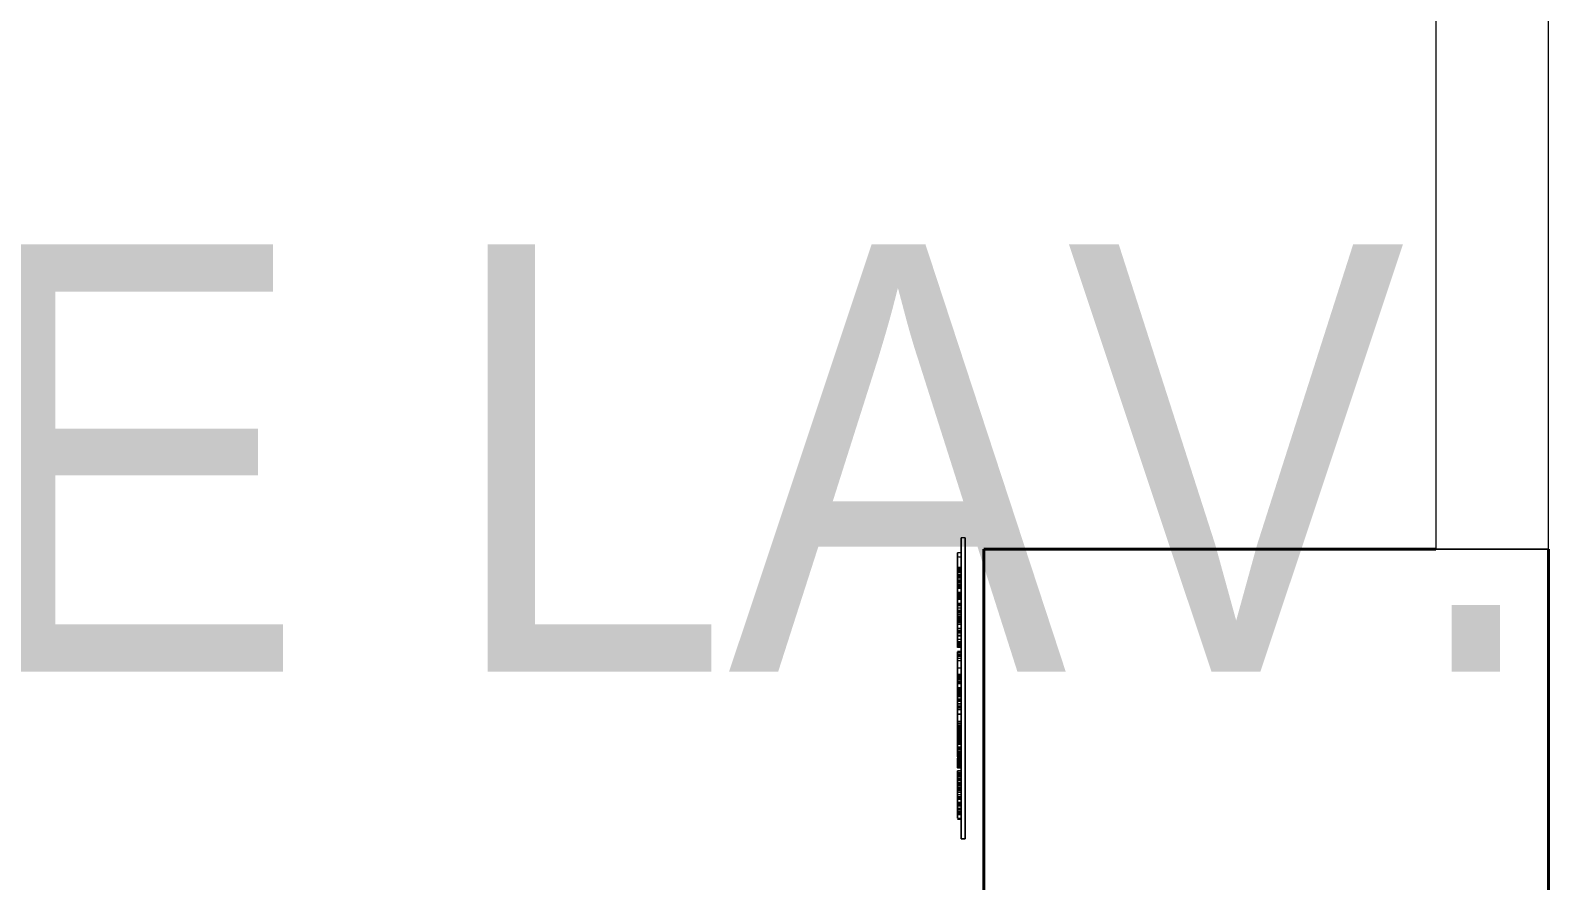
# Model space of a CAD drawing. Header units: millimetres. Extents: x 10569 to 232243, y -25347 to 80743.
# Drawn here: x 84423 to 86439, y 39867 to 40997 of the extents above; entities that cross this region are included whole.
import ezdxf

# ---------------------------------------------------------------- set-up
doc = ezdxf.new("R2010")
doc.units = ezdxf.units.MM
for name, color, linetype, lineweight in [('A-GENM', 13, 'Continuous', 20), ('A-WALL', 113, 'Continuous', 20), ('G-ANNO-TEXT', 231, 'Continuous', 5), ('S-COLS', 52, 'Continuous', 20)]:
    doc.layers.add(name, color=color, linetype=linetype, lineweight=lineweight)
doc.styles.add('Swis721 BT_5', font='swiss.ttf', dxfattribs={"width": 0.85, "height": 567.642527})

# ---------------------------------------------------------------- blocks, each defined once
blk = doc.blocks.new('DLN_Signage-Ambulant braille _ tactile - DLN_Signage-Ambulant braille _ tactile-V651-TENDER DRAFT G_F')
at = {"layer": 'A-GENM', "lineweight": 9}
for p, q in [((200, 5), (-200, 5)), ((-200, 5), (200, 5)), ((-200, 5), (-200, 0)), ((-200, 5), (-200, 0)), ((-200, 0), (200, 0)), ((-179.9, 0), (-179.9, -5)), ((-175, 0), (-179.9, 0)), ((-179.9, 0), (-179.9, 0)), ((-179.9, 0), (-179.9, 0)), ((-179.9, 0), (-174.2, 0)), ((-174.4, 0), (-174.4, -5)), ((-174.2, 0), (-174.2, -5)), ((-174.2, 0), (-172.5, 0)), ((-174.2, 0), (-174.2, -5)), ((-171.2, 0), (-172.7, 0)), ((-170.1, 0), (-172.2, 0)), ((-172.2, 0), (-171.8, 0)), ((-171.8, 0), (-139.5, 0)), ((-171.8, 0), (-160.4, 0)), ((-166.2, 0), (-171.2, 0)), ((-150.2, 0), (-170.1, 0)), ((-160.4, 0), (-166.2, 0)), ((-160.7, 0), (-159.2, 0)), ((-160.7, 0), (-160.7, -5)), ((-160.4, -5), (-160.4, 0)), ((-160.4, 0), (-160.4, -5)), ((-159.2, 0), (-153.5, 0)), ((-159.2, 0), (-159.2, -5)), ((-156.1, 0), (-157.2, 0)), ((-157.2, 0), (-154.1, 0)), ((-153.5, 0), (-157.2, 0)), ((-157.2, 0), (-157.2, -5)), ((-157.2, -5), (-157.2, 0)), ((-157.2, 0), (-157.2, -5)), ((-154.4, 0), (-156.1, 0)), ((-156.1, 0), (-156.1, -5)), ((-154.4, 0), (-154.4, -5)), ((-154.1, -5), (-154.1, 0)), ((-153.5, 0), (-150.8, 0)), ((-150.5, 0), (-153.5, 0)), ((-153.5, 0), (-150.2, 0)), ((-153.5, 0), (-153.5, -5)), ((-150.2, 0), (-153.3, 0)), ((-153.3, 0), (-153.3, -5)), ((-150.8, 0), (-149.3, 0)), ((-150.8, 0), (-150.8, -5)), ((-149.3, 0), (-150.5, 0)), ((-150.5, 0), (-150.5, -5)), ((-139.5, 0), (-150.2, 0)), ((-150.2, 0), (-142.5, 0)), ((-150.2, 0), (-150.2, -5)), ((-149.3, 0), (-149.3, -5)), ((-147.1, 0), (-148.9, 0)), ((-148.9, 0), (-148.9, -5)), ((-148.7, 0), (-147.1, 0)), ((-148.7, 0), (-148.7, -5)), ((-143.7, 0), (-148.6, 0)), ((-148.6, 0), (-148.6, -5)), ((-147.1, 0), (-147.1, -5)), ((-139.5, 0), (-145.2, 0)), ((-145.2, 0), (-142.8, 0)), ((-142.5, 0), (-145.2, 0)), ((-145.2, 0), (-142.5, 0)), ((-145.2, 0), (-145.2, -5)), ((-145.2, 0), (-145.2, -5)), ((-142.8, 0), (-141.7, 0)), ((-142.8, 0), (-142.8, -5)), ((-139.5, 0), (-142.5, 0)), ((-142.5, 0), (-139.3, 0)), ((-142.2, 0), (-140.5, 0)), ((-142.2, 0), (-142.2, -4.7)), ((-141.7, 0), (-141.7, -4.2)), ((-140.5, 0), (-140.1, 0)), ((-140.5, 0), (-140.5, -2.8)), ((-140.1, -5), (-140.1, 0)), ((-140.1, 0), (-140.1, -5)), ((-140.1, 0), (-140.1, -5)), ((-139.5, 0), (-125.8, 0)), ((-126.6, 0), (-139.5, 0)), ((-137.5, 0), (-138.8, 0)), ((-137.8, 0), (-133.9, 0)), ((-133.9, 0), (-137.5, 0)), ((-132.5, 0), (-137.5, 0)), ((-137.5, 0), (-137.5, -5)), ((-137.4, 0), (-134.5, 0)), ((-137.4, 0), (-137.4, -5)), ((-136.3, 0), (-136.3, -5)), ((-134.5, 0), (-132.5, 0)), ((-134.5, 0), (-134.5, -5)), ((-133.9, -5), (-133.9, 0)), ((-132.5, 0), (-132.5, -5)), ((-127.1, 0), (-127.1, -5)), ((-127.1, 0), (-127.1, -5)), ((-126.6, 0), (-126.6, -5)), ((-125.8, 0), (-93.6, 0)), ((-101.3, 0), (-125.8, 0)), ((-125.8, 0), (-119.6, 0)), ((-119.6, 0), (-125.8, 0)), ((-123.3, 0), (-125.8, 0)), ((-119.6, 0), (-125.8, 0)), ((-124.5, 0), (-124.5, -5)), ((-124.5, 0), (-95.1, 0)), ((-95.1, 0), (-124.5, 0)), ((-124.4, 0), (-123.3, 0)), ((-124.4, 0), (-124.4, -5)), ((-123.8, 0), (-121.9, 0)), ((-123.8, 0), (-123.8, -5)), ((-123.3, -5), (-123.3, 0)), ((-121.9, 0), (-121.7, 0)), ((-121.9, 0), (-121.9, -5)), ((-121.7, 0), (-121.7, -5)), ((-119.6, 0), (-119.6, -5)), ((-117.9, 0), (-117.9, -5)), ((-111, 0), (-112.8, 0)), ((-112.8, 0), (-111, 0)), ((-112.8, 0), (-112.8, -5)), ((-106.5, 0), (-111, 0)), ((-111, 0), (-106.5, 0)), ((-111, 0), (-111, -5)), ((-111, 0), (-111, -5)), ((-110.9, 0), (-109.6, 0)), ((-109.5, 0), (-110.9, 0)), ((-110.9, -5), (-110.9, 0)), ((-109.6, 0), (-106.5, 0)), ((-109.6, 0), (-109.6, -5)), ((-106.5, 0), (-109.5, 0)), ((-109.5, 0), (-109.5, -5)), ((-101.9, 0), (-106.5, 0)), ((-106.5, 0), (-101.8, 0)), ((-106.5, 0), (-103.2, 0)), ((-103.3, 0), (-106.5, 0)), ((-106.5, 0), (-106.5, -5)), ((-106.5, 0), (-106.5, -5)), ((-106.5, 0), (-106.5, -5)), ((-106.5, 0), (-106.5, -5)), ((-102, 0), (-103.3, 0)), ((-103.3, 0), (-103.3, -5)), ((-103.2, 0), (-102, 0)), ((-103.2, 0), (-103.2, -5)), ((-102, 0), (-102, -5)), ((-100.1, 0), (-101.9, 0)), ((-101.9, 0), (-101.9, -5)), ((-101.8, 0), (-100.1, 0)), ((-101.8, 0), (-101.8, -5)), ((-68.1, 0), (-101.3, 0)), ((-101.3, 0), (-101.3, -5)), ((-100.1, -5), (-100.1, 0)), ((-88.7, 0), (-97.6, 0)), ((-97.6, 0), (-95.2, 0)), ((-94.1, 0), (-97.6, 0)), ((-97.6, 0), (-94.6, 0)), ((-97.6, 0), (-97.6, -5)), ((-97.6, 0), (-97.6, -5)), ((-95.2, 0), (-94.1, 0)), ((-95.2, 0), (-95.2, -5)), ((-95.1, -5), (-95.1, 0)), ((-94.6, 0), (-92.8, 0)), ((-94.6, 0), (-94.6, -5)), ((-94.1, 0), (-94.1, -5)), ((-93.6, 0), (-67.1, 0)), ((-93.6, 0), (-93.6, -5)), ((-92.8, 0), (-92.5, 0)), ((-92.8, 0), (-92.8, -5)), ((-92.5, 0), (-89.8, 0)), ((-89.9, 0), (-92.5, 0)), ((-92.5, 0), (-88.7, 0)), ((-92.5, -5), (-92.5, 0)), ((-92.5, 0), (-92.5, -5)), ((-92.5, 0), (-92.5, -5)), ((-84.9, 0), (-89.9, 0)), ((-89.9, 0), (-89.9, -5)), ((-89.8, 0), (-86.9, 0)), ((-89.8, 0), (-89.8, -5)), ((-88.7, 0), (-88.7, -5)), ((-86.9, 0), (-84.9, 0)), ((-86.9, 0), (-86.9, -5)), ((-84.9, 0), (-84.9, -5)), ((-75.7, 0), (-79.5, 0)), ((-79.5, 0), (-76.2, 0)), ((-70.3, 0), (-79.5, 0)), ((-79.5, 0), (-76.8, 0)), ((-79.5, 0), (-79.5, -5)), ((-79.5, 0), (-79.5, -5)), ((-76.8, 0), (-75.7, 0)), ((-76.8, 0), (-76.8, -5)), ((-76.2, 0), (-74.3, 0)), ((-76.2, 0), (-76.2, -5)), ((-75.7, -5), (-75.7, 0)), ((-74.3, 0), (-74.1, 0)), ((-74.3, 0), (-74.3, -5)), ((-74.1, 0), (-70.3, 0)), ((-74.1, 0), (-74.1, -5)), ((-69.9, 0), (-73.2, 0)), ((-73.2, 0), (-69.9, 0)), ((-69.9, 0), (-73.2, 0)), ((-73.2, 0), (-69.9, 0)), ((-73.2, 0), (-73.2, -5)), ((-73.2, 0), (-73.2, -5)), ((-73.2, 0), (-73.2, -5)), ((-73.2, 0), (-73.2, -5)), ((-70.3, 0), (-70.3, -5)), ((-69.9, -5), (-69.9, 0)), ((-69.9, 0), (-69.9, -5)), ((-69.9, -5), (-69.9, 0)), ((-69.9, 0), (-69.9, -5)), ((-66.6, 0), (-68.1, 0)), ((-67.1, 0), (-62.2, 0)), ((-62.2, 0), (-66.6, 0)), ((-61.1, 0), (-64.9, 0)), ((-64.9, 0), (-61.4, 0)), ((-64.9, 0), (-64.9, -5)), ((-62.2, -5), (-62.2, 0)), ((-61.4, 0), (-60.2, 0)), ((-61.4, 0), (-61.4, -5)), ((-60.2, 0), (-61.1, 0)), ((-61.1, 0), (-61.1, -5)), ((-61.1, 0), (-61.1, -5)), ((-60.2, 0), (-59.5, 0)), ((-60.2, 0), (-60.2, -5)), ((-60.2, 0), (-60.2, -5)), ((-59.5, 0), (-58.9, 0)), ((-59.5, 0), (-54.4, 0)), ((-54.4, 0), (-59.5, 0)), ((-59.5, -5), (-59.5, 0)), ((-59.5, 0), (-59.5, -5)), ((-59.5, 0), (-59.5, -5)), ((-58.9, 0), (-57, 0)), ((-58.9, 0), (-58.9, -5)), ((-54.7, 0), (-57.4, 0)), ((-57.4, 0), (-57.4, -5)), ((-57, 0), (-55, 0)), ((-57, 0), (-57, -5)), ((-55, 0), (-54.1, 0)), ((-55, 0), (-55, -5)), ((-54.1, 0), (-54.7, 0)), ((-54.7, 0), (-54.7, -5)), ((-54.4, 0), (-54.4, -5)), ((-54.1, 0), (-54.1, -5)), ((-49, 0), (-49, -5)), ((-47.5, 0), (-48.3, 0)), ((-48.3, 0), (-47.9, 0)), ((-47.9, 0), (-15.2, 0)), ((-43.3, 0), (-47.7, 0)), ((-47.7, 0), (-44.5, 0)), ((-47.7, 0), (-47.7, -5)), ((-45, 0), (-47.5, 0)), ((-44.5, 0), (-46.8, 0)), ((-46.8, 0), (-43.9, 0)), ((-46.8, 0), (-46.8, -5)), ((-44.1, 0), (-45, 0)), ((-42.9, 0), (-44.5, 0)), ((-44.5, 0), (-42.5, 0)), ((-44.5, 0), (-44.5, -5)), ((-44.5, 0), (-44.5, -5)), ((-41.8, 0), (-44.1, 0)), ((-43.9, 0), (-43.3, 0)), ((-43.9, 0), (-43.9, -5)), ((-43.3, 0), (-43.3, -5)), ((-36.3, 0), (-42.9, 0)), ((-42.9, 0), (-42.9, -5)), ((-42.5, 0), (-39.8, 0)), ((-42.5, -5), (-42.5, 0)), ((-37.6, 0), (-41.8, 0)), ((-39.8, 0), (-36.3, 0)), ((-39.8, 0), (-39.8, -5)), ((-26.1, 0), (-37.6, 0)), ((-36.3, 0), (-36.3, -5)), ((-26.2, 0), (-26.8, 0)), ((-26.8, 0), (-24.9, 0)), ((-26.8, 0), (-26.8, -5)), ((-25.4, 0), (-26.2, 0)), ((-25.9, 0), (-26.1, 0)), ((-25.2, 0), (-25.9, 0)), ((-24.3, 0), (-25.4, 0)), ((-25, 0), (-25.2, 0)), ((-24.9, 0), (-25, 0)), ((-24.9, 0), (-24.9, 0)), ((-24.9, 0), (-24.9, 0)), ((-21.8, 0), (-24.3, 0)), ((-16.8, 0), (-21.8, 0)), ((-18.3, 0), (-18.3, -5)), ((-18.3, 0), (11.1, 0)), ((11.1, 0), (-18.3, 0)), ((-12, 0), (-16.8, 0)), ((-15.6, 0), (-16.6, 0)), ((-16.6, 0), (-15, 0)), ((-16.6, 0), (-16.6, -5)), ((-16.6, 0), (-16.6, -5)), ((-15.6, 0), (-15.6, -5)), ((-15.2, 0), (6.2, 0)), ((-15.2, 0), (-15.2, -5)), ((-12.6, 0), (-15.2, 0)), ((-15, 0), (-14.2, 0)), ((-15, 0), (-15, -5)), ((-14.2, 0), (-12, 0)), ((-14.2, 0), (-14.2, -5)), ((-9.6, 0), (-12.6, 0)), ((-12.6, 0), (-12.6, -5)), ((-11.8, 0), (-12, 0)), ((-12, 0), (-9.4, 0)), ((-12, -5), (-12, 0)), ((-11.3, 0), (-11.8, 0)), ((-11.8, 0), (-11.8, -5)), ((-11, 0), (-11.3, 0)), ((-11.3, 0), (-11.3, 0)), ((-10.8, 0), (-11, 0)), ((-10.6, 0), (-10.8, 0)), ((-9.9, 0), (-10.6, 0)), ((-9.7, 0), (-9.9, 0)), ((-9.4, 0), (-9.7, 0)), ((-7.7, 0), (-9.6, 0)), ((-9.6, 0), (-9.6, -5)), ((-8.8, 0), (-9.4, 0)), ((-9.4, 0), (-9.4, 0)), ((-9.4, 0), (-7.7, 0)), ((-9.4, 0), (-9.4, -5)), ((-8.2, 0), (-8.8, 0)), ((-8.8, 0), (-8.8, -5)), ((-3.8, 0), (-8.2, 0)), ((-7.7, 0), (-6.1, 0)), ((-6.1, 0), (-7.7, 0)), ((-7.7, 0), (-7.7, -5)), ((-7.7, 0), (-7.7, -5)), ((-7.7, 0), (-7.7, -5)), ((-6.1, 0), (-6.1, -5)), ((1.2, 0), (-3.8, 0)), ((2.7, 0), (-0.7, 0)), ((-0.7, 0), (1.6, 0)), ((-0.7, 0), (-0.7, -5)), ((-0.1, 0), (1.3, 0)), ((0.4, 0), (-0.1, 0)), ((-0.1, -5), (-0.1, 0)), ((2, 0), (0.4, 0)), ((0.4, 0), (0.4, -5)), ((6, 0), (1.2, 0)), ((1.3, 0), (4.8, 0)), ((1.3, 0), (1.3, -5)), ((2.4, 0), (1.5, 0)), ((1.5, 0), (1.9, 0)), ((1.5, 0), (1.5, -5)), ((1.6, 0), (5.1, 0)), ((1.6, 0), (1.6, -5)), ((1.9, 0), (3.5, 0)), ((1.9, 0), (1.9, -5)), ((4.6, 0), (2, 0)), ((2, 0), (2, -5)), ((5, 0), (2.4, 0)), ((2.4, 0), (2.4, -5)), ((5.2, 0), (2.7, 0)), ((2.7, 0), (2.7, -5)), ((3.5, 0), (5.6, 0)), ((3.5, 0), (3.5, -5)), ((4.6, 0), (4.6, -5)), ((4.8, 0), (6.9, 0)), ((4.8, 0), (4.8, -5)), ((5, 0), (5, -5)), ((5.1, 0), (5.1, -5)), ((5.2, 0), (5.2, -5)), ((6.2, 0), (6, 0)), ((6.2, 0), (33.9, 0)), ((8.1, 0), (6.2, 0)), ((6.2, 0), (6.2, -5)), ((6.2, 0), (6.2, -5)), ((9, 0), (6.2, 0)), ((8.8, 0), (6.2, 0)), ((6.9, 0), (10.1, 0)), ((6.9, 0), (6.9, -5)), ((10.1, 0), (7.6, 0)), ((7.6, 0), (7.6, -5)), ((7.8, 0), (8.8, 0)), ((7.8, 0), (7.8, -5)), ((8, 0), (9.7, 0)), ((8, 0), (8, -5)), ((22.1, 0), (8.1, 0)), ((8.1, 0), (8.1, -5)), ((8.8, 0), (8.8, -5)), ((10.4, 0), (9, 0)), ((9, 0), (9, -5)), ((9.7, 0), (10.4, 0)), ((9.7, 0), (9.7, -5)), ((10.1, 0), (10.1, -5)), ((10.4, 0), (10.4, -5)), ((11.1, -5), (11.1, 0)), ((16.3, 0), (14.5, 0)), ((14.5, 0), (16.3, 0)), ((14.5, 0), (14.5, -5)), ((16.3, 0), (20.7, 0)), ((16.3, 0), (16.3, -5)), ((16.3, 0), (16.3, -5)), ((16.4, 0), (17.7, 0)), ((20.7, 0), (16.4, 0)), ((20.7, 0), (16.4, 0)), ((17.6, 0), (16.4, 0)), ((16.4, 0), (20.7, 0)), ((16.4, -5), (16.4, 0)), ((16.4, 0), (16.4, -5)), ((20.7, 0), (17.6, 0)), ((17.6, 0), (17.6, -5)), ((17.7, 0), (20.7, 0)), ((17.7, 0), (17.7, -5)), ((20.7, 0), (24.8, 0)), ((24.7, 0), (20.7, 0)), ((20.7, 0), (24.7, 0)), ((20.7, 0), (20.7, -5)), ((23.7, 0), (20.8, 0)), ((20.8, 0), (20.8, -5)), ((24.6, 0), (21, 0)), ((21, 0), (21, -5)), ((21.2, 0), (24, 0)), ((21.2, 0), (21.2, -5)), ((28.8, 0), (22.1, 0)), ((24.7, 0), (23.7, 0)), ((23.7, 0), (23.7, -5)), ((24, 0), (25.6, 0)), ((24, 0), (24, -5)), ((25.6, 0), (24.6, 0)), ((24.6, 0), (24.6, -5)), ((24.7, -5), (24.7, 0)), ((24.8, 0), (26.6, 0)), ((24.8, 0), (24.8, -5)), ((25.6, 0), (25.6, -5)), ((26.6, 0), (26.6, -5)), ((33.9, 0), (28.8, 0)), ((28.8, 0), (28.8, -5)), ((33.9, 0), (34.4, 0)), ((34.4, -5), (34.4, 0)), ((34.4, 0), (47, 0)), ((44.2, 0), (34.4, 0)), ((34.4, 0), (34.4, -5)), ((44.2, 0), (44.2, -5)), ((46.7, 0), (44.2, 0)), ((44.2, 0), (68.2, 0)), ((68.2, 0), (44.2, 0)), ((44.2, 0), (44.2, -5)), ((46.1, 0), (46.1, -5)), ((49.2, 0), (46.7, 0)), ((47, 0), (64.7, 0)), ((47, 0), (47, -5)), ((49.4, 0), (47, 0)), ((47, 0), (49.7, 0)), ((50.2, 0), (49.2, 0)), ((51.7, 0), (49.4, 0)), ((49.4, 0), (49.4, -5)), ((49.7, 0), (49.5, 0)), ((49.5, 0), (51.4, 0)), ((49.5, 0), (49.5, -5)), ((49.7, 0), (49.7, -5)), ((49.7, 0), (49.7, -5)), ((51.5, 0), (50.2, 0)), ((51.3, 0), (51.1, 0)), ((51.1, -5), (51.1, 0)), ((51.3, 0), (54.4, 0)), ((51.4, 0), (51.3, 0)), ((51.3, 0), (51.3, -5)), ((51.4, 0), (51.4, -4.9)), ((52.7, 0), (51.5, 0)), ((54.4, 0), (51.7, 0)), ((51.7, 0), (51.7, -4.6)), ((55, 0), (52.7, 0)), ((53, 0), (53, -3.1)), ((55.1, 0), (53.6, 0)), ((53.6, 0), (55.1, 0)), ((53.6, 0), (53.6, -5)), ((54.6, 0), (56.6, 0)), ((55.2, 0), (55, 0)), ((55.1, 0), (55.4, 0)), ((57.2, 0), (55.2, 0)), ((55.8, 0), (58.8, 0)), ((58.8, 0), (55.8, 0)), ((55.8, 0), (58.8, 0)), ((55.8, 0), (59.2, 0)), ((60.4, 0), (56, 0)), ((56, 0), (59, 0)), ((56, 0), (56, -4.8)), ((56.6, 0), (57.2, 0)), ((56.6, 0), (56.6, -4.1)), ((57.3, 0), (57.2, 0)), ((57.2, 0), (57.2, -3.5)), ((57.2, -3.5), (57.2, 0)), ((58.6, 0), (57.3, 0)), ((59.5, 0), (57.4, 0)), ((57.4, 0), (57.4, -3.3)), ((59.5, 0), (57.5, 0)), ((57.5, 0), (57.6, 0)), ((57.5, 0), (57.5, -3.2)), ((57.6, 0), (57.6, -3.1)), ((57.6, 0), (57.6, -3.1)), ((58.5, 0), (58.6, 0)), ((59.7, 0), (58.6, 0)), ((61.2, 0), (59.5, 0)), ((60.9, 0), (59.7, 0)), ((59.8, 0), (61.2, 0)), ((64.7, 0), (60.4, 0)), ((60.4, 0), (64.7, 0)), ((60.4, 0), (64.7, 0)), ((60.4, 0), (62.8, 0)), ((64.7, 0), (60.4, 0)), ((60.4, 0), (64.7, 0)), ((64.7, 0), (60.4, 0)), ((60.4, 0), (64.7, 0)), ((64.7, 0), (60.5, 0)), ((61.3, 0), (60.8, 0)), ((60.8, 0), (60.8, -5)), ((62.2, 0), (60.9, 0)), ((61, 0), (64.7, 0)), ((61, 0), (63.6, 0)), ((64.7, 0), (61, 0)), ((61, 0), (64.7, 0)), ((63.7, 0), (61, 0)), ((61, 0), (61, -5)), ((61.2, -5), (61.2, 0)), ((64.7, 0), (61.3, 0)), ((61.3, 0), (61.3, -5)), ((61.6, 0), (64.7, 0)), ((64.7, 0), (61.6, 0)), ((61.6, -5), (61.6, 0)), ((62.8, 0), (61.9, 0)), ((61.9, 0), (61.9, -5)), ((63.2, 0), (62.2, 0)), ((62.3, 0), (62.3, -5)), ((62.7, 0), (64.7, 0)), ((62.7, 0), (62.7, -5)), ((62.8, 0), (62.8, -5)), ((64.5, 0), (63.2, 0)), ((63.6, 0), (63.6, -5)), ((63.7, -5), (63.7, 0)), ((66.7, 0), (64.5, 0)), ((64.7, 0), (79.5, 0)), ((64.7, 0), (64.7, -5)), ((67.9, 0), (64.7, 0)), ((64.7, 0), (67.9, 0)), ((64.7, 0), (67.9, 0)), ((67.8, 0), (64.7, 0)), ((64.7, 0), (73, 0)), ((69.5, 0), (64.7, 0)), ((67.9, 0), (64.7, 0)), ((64.7, 0), (67.9, 0)), ((67.9, 0), (64.7, 0)), ((64.7, 0), (67.9, 0)), ((64.7, 0), (64.7, -5)), ((64.9, 0), (64.9, -5)), ((65.3, 0), (65, 0)), ((65, 0), (65, -5)), ((65.3, 0), (65.3, -5)), ((67.4, 0), (65.7, 0)), ((65.7, 0), (65.7, -5)), ((66.2, 0), (68.1, 0)), ((66.2, 0), (66.2, -5)), ((68.2, 0), (66.7, 0)), ((68.1, 0), (67.4, 0)), ((67.4, 0), (67.4, -5)), ((67.5, 0), (67.5, -5)), ((70.3, 0), (67.8, 0)), ((67.8, 0), (67.8, -5)), ((67.8, 0), (67.8, -5)), ((67.9, 0), (70.5, 0)), ((70.5, 0), (67.9, 0)), ((67.9, 0), (70.5, 0)), ((70.5, 0), (67.9, 0)), ((67.9, 0), (71.6, 0)), ((67.9, -5), (67.9, 0)), ((67.9, -5), (67.9, 0)), ((67.9, 0), (67.9, -5)), ((67.9, -5), (67.9, 0)), ((67.9, 0), (67.9, -5)), ((68.1, 0), (68.1, -5)), ((68.2, -5), (68.2, 0)), ((79.5, 0), (68.2, 0)), ((68.2, 0), (68.2, -5)), ((68.6, 0), (71.5, 0)), ((71.6, 0), (68.6, 0)), ((68.6, -5), (68.6, 0)), ((71.4, 0), (69.5, 0)), ((69.5, 0), (70.3, 0)), ((71, 0), (69.5, 0)), ((69.5, 0), (69.5, -5)), ((69.5, 0), (69.5, -5)), ((70.3, 0), (70.3, -5)), ((70.5, 0), (70.5, -5)), ((71.6, 0), (71, 0)), ((71, 0), (72.7, 0)), ((73, 0), (71, 0)), ((71, 0), (71, -5)), ((71, 0), (71, -5)), ((71.4, 0), (71.4, -5)), ((71.5, 0), (72, 0)), ((71.5, 0), (73.6, 0)), ((71.5, 0), (71.5, -5)), ((71.5, 0), (71.5, -5)), ((71.6, 0), (71.6, -5)), ((72, 0), (72, -5)), ((72.7, 0), (74.5, 0)), ((72.7, 0), (72.7, -5)), ((73, 0), (73, -5)), ((73.6, 0), (73.6, -5)), ((74.5, 0), (74.5, -5)), ((78.1, 0), (78.1, -5)), ((79.1, 0), (79.1, -5)), ((79.5, 0), (83.7, 0)), ((85.5, 0), (79.5, 0)), ((82, 0), (79.5, 0)), ((79.5, 0), (82, 0)), ((82, 0), (79.5, 0)), ((79.5, 0), (82, 0)), ((84.3, 0), (80.2, 0)), ((80.2, 0), (84.4, 0)), ((80.2, 0), (80.2, -5)), ((91.1, 0), (82, 0)), ((82, 0), (84.4, 0)), ((84.4, 0), (82, 0)), ((82, 0), (84.4, 0)), ((82, 0), (82, -5)), ((83.7, 0), (84.6, 0)), ((87, 0), (84.3, 0)), ((84.3, -5), (84.3, 0)), ((84.4, 0), (91.1, 0)), ((84.4, 0), (87.5, 0)), ((84.4, 0), (86.8, 0)), ((84.4, 0), (84.4, -5)), ((84.6, 0), (85.5, 0)), ((91.1, 0), (84.6, 0)), ((84.6, 0), (87, 0)), ((84.6, -5), (84.6, 0)), ((87.5, 0), (85.5, 0)), ((85.5, 0), (85.5, -5)), ((86.2, -5), (86.2, 0)), ((86.8, 0), (86.8, -5)), ((87, -5), (87, 0)), ((87.5, 0), (87.5, -5)), ((89.4, 0), (89.4, -5)), ((93.8, 0), (91, 0)), ((91, 0), (91.1, 0)), ((91, 0), (91, -5)), ((91.1, -5), (91.1, 0)), ((91.1, 0), (91.1, -5)), ((91.1, 0), (91.1, -5)), ((101.5, 0), (92.8, 0)), ((92.8, 0), (102.7, 0)), ((98.5, 0), (92.8, 0)), ((92.8, 0), (93.8, 0)), ((92.8, 0), (92.8, -5)), ((92.8, 0), (92.8, -5)), ((92.8, 0), (92.8, -5)), ((93.8, 0), (93.8, -5)), ((93.8, 0), (93.8, -5)), ((93.8, 0), (93.8, -5)), ((98, 0), (95.6, 0)), ((95.6, 0), (102.7, 0)), ((95.6, 0), (95.6, -5)), ((95.6, 0), (95.6, -5)), ((96.7, 0), (102.6, 0)), ((96.7, 0), (96.7, -5)), ((102.4, 0), (98, 0)), ((98, 0), (98, -5)), ((100.3, 0), (98.5, 0)), ((98.5, 0), (98.5, -5)), ((102.7, 0), (100.3, 0)), ((100.3, 0), (100.3, -5)), ((103.2, 0), (101.5, 0)), ((101.5, 0), (101.5, -5)), ((103.4, 0), (102.4, 0)), ((102.4, 0), (102.4, -5)), ((102.6, 0), (102.6, -5)), ((102.7, 0), (105.7, 0)), ((102.7, 0), (105.7, 0)), ((102.7, 0), (102.7, -5)), ((105.7, 0), (103.2, 0)), ((103.2, 0), (103.2, -5)), ((103.7, 0), (103.4, 0)), ((103.4, 0), (103.4, -5)), ((104.5, 0), (103.7, 0)), ((103.7, 0), (103.7, -5)), ((106.1, 0), (104.5, 0)), ((104.5, 0), (104.5, -5)), ((105.7, 0), (105.7, -5)), ((106.1, 0), (106.1, -5)), ((112, 0), (109.6, 0)), ((109.6, 0), (112, 0)), ((109.6, 0), (109.6, -5)), ((118.5, 0), (112, 0)), ((112, 0), (118.5, 0)), ((112, 0), (112, -5)), ((114.5, 0), (112, 0)), ((113.3, 0), (116.8, 0)), ((113.3, -5), (113.3, 0)), ((116.1, 0), (114.4, 0)), ((114.4, 0), (114.5, 0)), ((114.4, 0), (114.4, -5)), ((114.5, 0), (114.5, -5)), ((114.5, 0), (114.5, -5)), ((118.5, 0), (115.3, 0)), ((115.3, 0), (116.6, 0)), ((115.3, 0), (115.3, -5)), ((116.6, 0), (116.1, 0)), ((116.1, 0), (116.1, -5)), ((116.6, 0), (116.6, -5)), ((116.8, 0), (116.8, -5)), ((117.1, 0), (117.1, -5)), ((137, 0), (118.5, 0)), ((118.5, 0), (124.2, 0)), ((119.4, 0), (119.4, -5)), ((122, 0), (119.6, 0)), ((119.6, 0), (122, 0)), ((122.6, 0), (119.6, 0)), ((119.6, 0), (126.9, 0)), ((119.6, 0), (119.6, -5)), ((122.1, 0), (120.4, 0)), ((120.4, 0), (120.5, 0)), ((120.5, 0), (120.4, 0)), ((120.4, 0), (122.1, 0)), ((120.4, 0), (120.4, -5)), ((120.4, 0), (120.4, -5)), ((120.5, 0), (120.5, -5)), ((121.8, 0), (121.8, -5)), ((122, 0), (122, -5)), ((122.1, 0), (125.2, 0)), ((125.2, 0), (122.1, 0)), ((122.1, 0), (125.8, 0)), ((126.8, 0), (122.1, 0)), ((122.1, 0), (126.9, 0)), ((122.1, 0), (126.8, 0)), ((126.9, 0), (122.1, 0)), ((122.1, 0), (122.1, -5)), ((122.1, 0), (122.1, -5)), ((122.1, -5), (122.1, 0)), ((122.1, 0), (122.1, -5)), ((126.3, 0), (122.3, 0)), ((122.3, 0), (122.3, -5)), ((126.9, 0), (122.6, 0)), ((122.6, 0), (122.6, -5)), ((124.2, 0), (128.2, 0)), ((125.2, 0), (125.2, -5)), ((125.8, 0), (126.8, 0)), ((125.8, 0), (125.8, -5)), ((126.3, 0), (126.3, -5)), ((126.9, 0), (126.8, 0)), ((126.8, 0), (129.4, 0)), ((126.8, 0), (126.9, 0)), ((126.8, 0), (126.8, -5)), ((126.8, 0), (126.8, -5)), ((126.8, 0), (126.8, -5)), ((126.9, 0), (126.9, -5)), ((126.9, 0), (126.9, -5)), ((126.9, 0), (126.9, -5)), ((126.9, 0), (126.9, -5)), ((126.9, 0), (126.9, -5)), ((128.4, 0), (127.1, 0)), ((127.1, 0), (127.1, -5)), ((128.2, 0), (130.6, 0)), ((128.2, 0), (128.2, -5)), ((128.5, 0), (128.4, 0)), ((128.4, 0), (128.4, -5)), ((128.4, 0), (128.4, -5)), ((133.1, 0), (128.5, 0)), ((128.5, 0), (132, 0)), ((132, 0), (128.5, 0)), ((129.4, 0), (128.5, 0)), ((128.5, 0), (134.1, 0)), ((134.1, 0), (128.5, 0)), ((128.5, 0), (133.1, 0)), ((128.5, 0), (133.1, 0)), ((133.1, 0), (128.5, 0)), ((128.5, 0), (128.5, -5)), ((128.5, 0), (128.5, -5)), ((128.5, 0), (128.5, -5)), ((128.5, -5), (128.5, 0)), ((129.4, 0), (129.4, -5)), ((130.6, 0), (137, 0)), ((131.7, 0), (131.7, -5)), ((131.7, 0), (161.1, 0)), ((161.1, 0), (131.7, 0)), ((132, 0), (132, -5)), ((133.1, 0), (135.4, 0)), ((133.1, 0), (133.1, -5)), ((135.1, 0), (133.4, 0)), ((133.4, 0), (133.4, -5)), ((133.4, 0), (133.4, -5)), ((133.4, 0), (133.4, -5)), ((134.1, 0), (135.6, 0)), ((134.1, 0), (134.1, -5)), ((137.5, 0), (134.5, 0)), ((134.5, 0), (137, 0)), ((134.5, 0), (134.5, -5)), ((134.5, 0), (137, 0)), ((137, 0), (134.5, 0)), ((135.4, 0), (135, 0)), ((135, 0), (135.1, 0)), ((135, 0), (135, -5)), ((135.1, 0), (135.1, -5)), ((135.4, 0), (135.4, -5)), ((135.6, 0), (137.8, 0)), ((135.6, 0), (135.6, -5)), ((135.6, 0), (135.6, -5)), ((152.2, 0), (137, 0)), ((137, 0), (161.1, 0)), ((137, 0), (147.5, 0)), ((140.5, 0), (137.5, 0)), ((137.8, -5), (137.8, 0)), ((138, 0), (138, -5)), ((142.5, 0), (140.5, 0)), ((146.6, 0), (141.4, 0)), ((141.4, 0), (144.3, 0)), ((141.4, 0), (141.4, -5)), ((147.5, 0), (142.5, 0)), ((144.3, 0), (145.2, 0)), ((144.3, 0), (144.3, -5)), ((145.2, 0), (145, 0)), ((145, 0), (146.9, 0)), ((145, 0), (145, -5)), ((145.2, 0), (145.2, -5)), ((146.9, 0), (146.6, 0)), ((146.6, 0), (146.6, -5)), ((146.6, 0), (146.6, -5)), ((146.9, 0), (146.9, -5)), ((146.9, 0), (146.9, -5)), ((146.9, 0), (146.9, -5)), ((146.9, -5), (146.9, 0)), ((147.5, -5), (147.5, 0)), ((151.8, 0), (147.5, 0)), ((147.5, 0), (151.8, 0)), ((147.5, 0), (151.8, 0)), ((151.8, 0), (147.5, 0)), ((147.5, 0), (151.8, 0)), ((151.8, 0), (147.5, 0)), ((152, 0), (151.8, 0)), ((151.8, 0), (151.8, -5)), ((152.6, 0), (152, 0)), ((153.2, 0), (152.2, 0)), ((152.2, 0), (159.8, 0)), ((159.8, 0), (152.2, 0)), ((152.2, 0), (159.8, 0)), ((152.2, 0), (152.2, -5)), ((154.8, 0), (152.2, 0)), ((152.2, 0), (159.8, 0)), ((152.2, 0), (154.8, 0)), ((154.8, 0), (152.2, 0)), ((152.2, 0), (154.8, 0)), ((154.8, 0), (152.2, 0)), ((153.5, 0), (152.6, 0)), ((160.8, 0), (153.2, 0)), ((153.2, 0), (153.2, -5)), ((157.8, 0), (153.5, 0)), ((156.6, 0), (154.7, 0)), ((154.7, 0), (154.8, 0)), ((154.7, 0), (154.7, -5)), ((154.8, 0), (154.8, -5)), ((154.8, -5), (154.8, 0)), ((154.8, 0), (154.8, -5)), ((154.8, 0), (154.8, -5)), ((154.8, 0), (154.8, -5)), ((159.8, 0), (156.4, 0)), ((156.4, 0), (156.6, 0)), ((156.4, 0), (159.8, 0)), ((159.8, 0), (156.4, 0)), ((156.4, 0), (159.8, 0)), ((159.8, 0), (156.4, 0)), ((156.4, 0), (156.4, -5)), ((156.4, 0), (156.4, -5)), ((156.4, 0), (156.4, -5)), ((156.4, 0), (156.4, -5)), ((156.4, 0), (156.4, -5)), ((156.6, 0), (156.6, -5)), ((159.8, 0), (157.8, 0)), ((159.8, 0), (167.9, 0)), ((163.3, 0), (159.8, 0)), ((159.8, 0), (159.8, -5)), ((162, 0), (160.8, 0)), ((161.1, -5), (161.1, 0)), ((161.1, 0), (172.6, 0)), ((167.9, 0), (161.1, 0)), ((161.1, 0), (164.8, 0)), ((161.1, -5), (161.1, 0)), ((161.1, 0), (163.9, 0)), ((164.6, 0), (161.1, 0)), ((161.1, 0), (164.6, 0)), ((163.8, 0), (161.1, 0)), ((161.1, 0), (164.6, 0)), ((164.6, 0), (161.1, 0)), ((161.1, 0), (164.6, 0)), ((164.6, 0), (161.1, 0)), ((166.7, 0), (162, 0)), ((164.8, 0), (163.3, 0)), ((163.8, -5), (163.8, 0)), ((163.9, 0), (164.8, 0)), ((163.9, 0), (163.9, -5)), ((164.6, 0), (165.5, 0)), ((164.6, -5), (164.6, 0)), ((164.8, -5), (164.8, 0)), ((164.8, 0), (164.8, -5)), ((164.8, 0), (164.8, -5)), ((164.8, -5), (164.8, 0)), ((164.8, 0), (164.8, -5)), ((164.8, -5), (164.8, 0)), ((164.8, 0), (164.8, -5)), ((165.5, 0), (167.5, 0)), ((165.5, 0), (165.5, -5)), ((167.5, 0), (166.5, 0)), ((166.5, 0), (166.5, -5)), ((168.7, 0), (166.7, 0)), ((167.5, 0), (167.5, -5)), ((167.9, 0), (172.6, 0)), ((172.6, 0), (167.9, 0)), ((167.9, 0), (167.9, -5)), ((171.9, 0), (168.7, 0)), ((172.7, 0), (171.9, 0)), ((172.6, 0), (172.7, 0)), ((172.7, -5), (172.7, 0)), ((174.4, 0), (174.4, -5)), ((200, 0), (200, 5)), ((200, 5), (200, 0)), ((200, 0), (-200, 0)), ((-200, 0), (-179.9, 0)), ((-179.9, 0), (-174.2, 0)), ((-174.2, -5), (-179.9, -5)), ((-179.9, -5), (-179.9, -5)), ((-179.9, -5), (-175, -5)), ((-179.9, -5), (-179.9, -5)), ((-172.5, -5), (-174.2, -5)), ((-172.7, -5), (-171.2, -5)), ((-172.2, -5), (-170.1, -5)), ((-171.8, -5), (-172.2, -5)), ((-171.8, 0), (-160.4, 0)), ((-139.5, -5), (-171.8, -5)), ((-160.4, -5), (-171.8, -5)), ((-171.2, -5), (-166.2, -5)), ((-170.1, -5), (-150.2, -5)), ((-166.2, -5), (-160.4, -5)), ((-159.2, -5), (-160.7, -5)), ((-159.2, 0), (-150.2, 0)), ((-153.5, -5), (-159.2, -5)), ((-154.1, -5), (-157.2, -5)), ((-157.2, -5), (-156.1, -5)), ((-157.2, -5), (-153.5, -5)), ((-156.1, -5), (-154.4, -5)), ((-153.5, -5), (-150.5, -5)), ((-150.8, -5), (-153.5, -5)), ((-150.2, -5), (-153.5, -5)), ((-153.3, -5), (-150.2, -5)), ((-149.3, -5), (-150.8, -5)), ((-150.5, -5), (-149.3, -5)), ((-142.5, -5), (-150.2, -5)), ((-150.2, -5), (-139.5, -5)), ((-148.9, -5), (-147.1, -5)), ((-148.7, 0), (-139.5, 0)), ((-147.1, -5), (-148.7, -5)), ((-148.6, -5), (-143.7, -5)), ((-142.5, -5), (-145.2, -5)), ((-145.2, -5), (-142.5, -5)), ((-142.8, -5), (-145.2, -5)), ((-145.2, -5), (-139.5, -5)), ((-141.7, -5), (-142.8, -5)), ((-139.3, -5), (-142.5, -5)), ((-142.5, -5), (-139.5, -5)), ((-140.5, -5), (-142.2, -5)), ((-140.1, -5), (-140.5, -5)), ((-139.5, -5), (-126.6, -5)), ((-125.8, -5), (-139.5, -5)), ((-138.8, -5), (-137.5, -5)), ((-137.8, 0), (-126.6, 0)), ((-133.9, -5), (-137.8, -5)), ((-137.5, -5), (-133.9, -5)), ((-137.5, -5), (-132.5, -5)), ((-134.5, -5), (-137.4, -5)), ((-132.5, -5), (-134.5, -5)), ((-125.8, 0), (-119.6, 0)), ((-125.8, -5), (-119.6, -5)), ((-119.6, -5), (-125.8, -5)), ((-125.8, -5), (-101.3, -5)), ((-93.6, -5), (-125.8, -5)), ((-125.8, -5), (-119.6, -5)), ((-125.8, -5), (-123.3, -5)), ((-124.5, -5), (-95.1, -5)), ((-95.1, -5), (-124.5, -5)), ((-123.3, -5), (-124.4, -5)), ((-121.9, -5), (-123.8, -5)), ((-121.7, -5), (-121.9, -5)), ((-119.6, 0), (-111, 0)), ((-111, -5), (-112.8, -5)), ((-112.8, -5), (-111, -5)), ((-111, 0), (-101.8, 0)), ((-106.5, -5), (-111, -5)), ((-111, -5), (-106.5, -5)), ((-110.9, -5), (-109.5, -5)), ((-109.6, -5), (-110.9, -5)), ((-106.5, -5), (-109.6, -5)), ((-109.5, -5), (-106.5, -5)), ((-101.8, -5), (-106.5, -5)), ((-106.5, -5), (-101.9, -5)), ((-106.5, -5), (-103.3, -5)), ((-103.2, -5), (-106.5, -5)), ((-103.3, -5), (-102, -5)), ((-102, -5), (-103.2, -5)), ((-101.9, -5), (-100.1, -5)), ((-101.8, 0), (-67.1, 0)), ((-100.1, -5), (-101.8, -5)), ((-101.3, -5), (-68.1, -5)), ((-94.6, -5), (-97.6, -5)), ((-97.6, -5), (-94.1, -5)), ((-95.2, -5), (-97.6, -5)), ((-97.6, -5), (-88.7, -5)), ((-94.1, -5), (-95.2, -5)), ((-92.8, -5), (-94.6, -5)), ((-67.1, -5), (-93.6, -5)), ((-92.5, -5), (-92.8, -5)), ((-88.7, -5), (-92.5, -5)), ((-92.5, -5), (-89.9, -5)), ((-89.8, -5), (-92.5, -5)), ((-89.9, -5), (-84.9, -5)), ((-86.9, -5), (-89.8, -5)), ((-84.9, -5), (-86.9, -5)), ((-76.8, -5), (-79.5, -5)), ((-79.5, -5), (-70.3, -5)), ((-76.2, -5), (-79.5, -5)), ((-79.5, -5), (-75.7, -5)), ((-75.7, -5), (-76.8, -5)), ((-74.3, -5), (-76.2, -5)), ((-74.1, -5), (-74.3, -5)), ((-70.3, -5), (-74.1, -5)), ((-69.9, -5), (-73.2, -5)), ((-73.2, -5), (-69.9, -5)), ((-69.9, -5), (-73.2, -5)), ((-73.2, -5), (-69.9, -5)), ((-68.1, -5), (-66.6, -5)), ((-67.1, 0), (-59.5, 0)), ((-62.2, -5), (-67.1, -5)), ((-66.6, -5), (-62.2, -5)), ((-61.4, -5), (-64.9, -5)), ((-64.9, -5), (-61.1, -5)), ((-60.2, -5), (-61.4, -5)), ((-61.1, -5), (-60.2, -5)), ((-59.5, -5), (-60.2, -5)), ((-59.5, 0), (-54.4, 0)), ((-59.5, -5), (-54.4, -5)), ((-54.4, -5), (-59.5, -5)), ((-58.9, -5), (-59.5, -5)), ((-57, -5), (-58.9, -5)), ((-57.4, -5), (-54.7, -5)), ((-55, -5), (-57, -5)), ((-54.1, -5), (-55, -5)), ((-54.7, -5), (-54.1, -5)), ((-54.4, 0), (-47.9, 0)), ((-48.3, -5), (-47.5, -5)), ((-47.9, -5), (-48.3, -5)), ((-47.9, 0), (16.3, 0)), ((-15.2, -5), (-47.9, -5)), ((-44.5, -5), (-47.7, -5)), ((-47.7, -5), (-43.3, -5)), ((-47.5, -5), (-45, -5)), ((-43.9, -5), (-46.8, -5)), ((-46.8, -5), (-44.5, -5)), ((-45, -5), (-37.6, -5)), ((-42.5, -5), (-44.5, -5)), ((-44.5, -5), (-42.9, -5)), ((-43.3, -5), (-43.9, -5)), ((-42.9, -5), (-36.3, -5)), ((-39.8, -5), (-42.5, -5)), ((-36.3, -5), (-39.8, -5)), ((-37.6, -5), (-26.1, -5)), ((-24.9, -5), (-26.8, -5)), ((-26.8, -5), (-21.8, -5)), ((-26.1, -5), (-24.9, -5)), ((-24.9, -5), (-24.9, -5)), ((-21.8, -5), (-16.8, -5)), ((-18.3, -5), (11.1, -5)), ((11.1, -5), (-18.3, -5)), ((-16.8, -5), (-11.8, -5)), ((-15, -5), (-16.6, -5)), ((-16.6, -5), (-15.6, -5)), ((6.2, -5), (-15.2, -5)), ((-15.2, -5), (-12.6, -5)), ((-14.2, -5), (-15, -5)), ((-12, -5), (-14.2, -5)), ((-12.6, -5), (-9.6, -5)), ((-9.4, -5), (-12, -5)), ((-11.8, -5), (-11.3, -5)), ((-11.3, -5), (-9.4, -5)), ((-9.6, -5), (-7.7, -5)), ((-9.4, -5), (-8.8, -5)), ((-7.7, -5), (-9.4, -5)), ((-8.8, -5), (-3.8, -5)), ((-7.7, -5), (-6.1, -5)), ((-6.1, -5), (-7.7, -5)), ((-3.8, -5), (1.2, -5)), ((1.6, -5), (-0.7, -5)), ((-0.7, -5), (2.7, -5)), ((-0.1, -5), (0.4, -5)), ((1.3, -5), (-0.1, -5)), ((0.4, -5), (2, -5)), ((1.2, -5), (6.2, -5)), ((4.8, -5), (1.3, -5)), ((1.9, -5), (1.5, -5)), ((1.5, -5), (2.4, -5)), ((5.1, -5), (1.6, -5)), ((3.5, -5), (1.9, -5)), ((2, -5), (4.6, -5)), ((2.4, -5), (5, -5)), ((2.7, -5), (5.2, -5)), ((5.6, -5), (3.5, -5)), ((6.9, -5), (4.8, -5)), ((6.2, -5), (8.1, -5)), ((33.9, -5), (6.2, -5)), ((6.2, -5), (8.8, -5)), ((6.2, -5), (9, -5)), ((10.1, -5), (6.9, -5)), ((7.6, -5), (10.1, -5)), ((8.8, -5), (7.8, -5)), ((9.7, -5), (8, -5)), ((8.1, -5), (22.1, -5)), ((9, -5), (10.4, -5)), ((10.4, -5), (9.7, -5)), ((16.3, -5), (14.5, -5)), ((14.5, -5), (16.3, -5)), ((20.7, -5), (16.3, -5)), ((16.4, 0), (20.7, 0)), ((16.4, -5), (20.7, -5)), ((16.4, -5), (20.7, -5)), ((17.7, -5), (16.4, -5)), ((20.7, -5), (16.4, -5)), ((16.4, -5), (17.6, -5)), ((17.6, -5), (20.7, -5)), ((20.7, -5), (17.7, -5)), ((20.7, 0), (24.7, 0)), ((20.7, -5), (24.7, -5)), ((24.8, -5), (20.7, -5)), ((24.7, -5), (20.7, -5)), ((20.8, -5), (23.7, -5)), ((21, -5), (24.6, -5)), ((24, -5), (21.2, -5)), ((22.1, -5), (28.8, -5)), ((23.7, -5), (24.7, -5)), ((25.6, -5), (24, -5)), ((24.6, -5), (25.6, -5)), ((24.7, 0), (33.9, 0)), ((26.6, -5), (24.8, -5)), ((28.8, -5), (33.9, -5)), ((34.4, -5), (33.9, -5)), ((34.4, 0), (47, 0)), ((34.4, -5), (44.2, -5)), ((47, -5), (34.4, -5)), ((44.2, -5), (46.7, -5)), ((44.2, -5), (68.2, -5)), ((68.2, -5), (44.2, -5)), ((46.7, -5), (49.2, -5)), ((47, 0), (51.3, 0)), ((64.7, -5), (47, -5)), ((49.7, -5), (47, -5)), ((47, -5), (49.4, -5)), ((49.2, -5), (50.2, -5)), ((49.4, -5), (51.7, -5)), ((51.4, -5), (49.5, -5)), ((49.5, -5), (49.7, -5)), ((50.2, -5), (51.5, -5)), ((51.1, -5), (51.3, -5)), ((51.3, -5), (51.4, -5)), ((54.4, -5), (51.3, -5)), ((51.5, -5), (52.7, -5)), ((51.7, -5), (54.4, -5)), ((52.7, -5), (55.2, -5)), ((55.1, -5), (53.6, -5)), ((53.6, -5), (55.1, -5)), ((54.1, -1.9), (54.1, -5)), ((54.4, -1.6), (54.4, -5)), ((54.6, -1.3), (54.6, -5)), ((56.6, -5), (54.6, -5)), ((55.1, -5), (55.1, -0.8)), ((55.1, -0.8), (55.1, -5)), ((55.4, -5), (55.1, -5)), ((55.2, -0.7), (55.2, -5)), ((55.2, -5), (57.2, -5)), ((55.4, -0.5), (55.4, -5)), ((55.8, 0), (58.8, 0)), ((58.8, -5), (55.8, -5)), ((55.8, -5), (58.8, -5)), ((58.8, -5), (55.8, -5)), ((59.2, -5), (55.8, -5)), ((59, -5), (56, -5)), ((56, -5), (60.4, -5)), ((57.2, -5), (56.6, -5)), ((57.2, -5), (60.9, -5)), ((57.4, -5), (59.5, -5)), ((57.6, -5), (57.5, -5)), ((57.5, -5), (59.5, -5)), ((58.5, -2.1), (58.5, -5)), ((58.6, -5), (58.5, -5)), ((58.6, -5), (58.6, -2)), ((58.6, -2), (58.6, -5)), ((58.8, -1.7), (58.8, -5)), ((59, -1.6), (59, -5)), ((59.2, -1.3), (59.2, -5)), ((59.2, -1.3), (59.2, -5)), ((59.2, -1.3), (59.2, -5)), ((59.2, -1.3), (59.2, -5)), ((59.2, -1.3), (59.2, -5)), ((59.3, -5), (59.3, -1.1)), ((59.5, -1), (59.5, -5)), ((59.5, -1), (59.5, -5)), ((59.5, -5), (61.2, -5)), ((59.8, -0.6), (59.8, -5)), ((61.2, -5), (59.8, -5)), ((64.7, -5), (60.4, -5)), ((60.4, -5), (64.7, -5)), ((62.8, -5), (60.4, -5)), ((64.7, -5), (60.4, -5)), ((64.7, -5), (60.4, -5)), ((60.4, -5), (64.7, -5)), ((64.7, -5), (60.4, -5)), ((60.4, -5), (64.7, -5)), ((60.5, -5), (64.7, -5)), ((60.8, -5), (61.3, -5)), ((60.9, -5), (62.2, -5)), ((61, 0), (63.6, 0)), ((64.7, -5), (61, -5)), ((61, -5), (64.7, -5)), ((63.6, -5), (61, -5)), ((61, -5), (63.7, -5)), ((64.7, -5), (61, -5)), ((61.3, -5), (64.7, -5)), ((61.6, -5), (64.7, -5)), ((64.7, -5), (61.6, -5)), ((61.9, -5), (62.8, -5)), ((62.2, -5), (63.2, -5)), ((64.7, -5), (62.7, -5)), ((63.2, -5), (64.5, -5)), ((64.5, -5), (68.2, -5)), ((79.5, -5), (64.7, -5)), ((67.9, -5), (64.7, -5)), ((64.7, -5), (67.9, -5)), ((64.7, -5), (69.5, -5)), ((73, -5), (64.7, -5)), ((64.7, -5), (67.8, -5)), ((67.9, -5), (64.7, -5)), ((67.9, -5), (64.7, -5)), ((64.7, -5), (67.9, -5)), ((67.9, -5), (64.7, -5)), ((64.7, -5), (67.9, -5)), ((65, -5), (65.3, -5)), ((65.7, -5), (67.4, -5)), ((68.1, -5), (66.2, -5)), ((67.4, -5), (68.1, -5)), ((67.8, -5), (70.3, -5)), ((67.9, 0), (70.5, 0)), ((67.9, -5), (70.5, -5)), ((70.5, -5), (67.9, -5)), ((67.9, -5), (70.5, -5)), ((70.5, -5), (67.9, -5)), ((71.6, -5), (67.9, -5)), ((68.2, -5), (79.5, -5)), ((68.6, -5), (71.6, -5)), ((71.5, -5), (68.6, -5)), ((69.5, -5), (71, -5)), ((70.3, -5), (69.5, -5)), ((69.5, -5), (71.4, -5)), ((71, -5), (73, -5)), ((72.7, -5), (71, -5)), ((71, -5), (71.6, -5)), ((72, -5), (71.5, -5)), ((73.6, -5), (71.5, -5)), ((74.5, -5), (72.7, -5)), ((73, 0), (78.1, 0)), ((79.5, 0), (82, 0)), ((79.5, -5), (85.5, -5)), ((83.7, -5), (79.5, -5)), ((82, -5), (79.5, -5)), ((79.5, -5), (82, -5)), ((82, -5), (79.5, -5)), ((79.5, -5), (82, -5)), ((84.4, -5), (80.2, -5)), ((80.2, -5), (84.3, -5)), ((82, 0), (84.4, 0)), ((84.4, -5), (82, -5)), ((82, -5), (84.4, -5)), ((84.4, -5), (82, -5)), ((82, -5), (91.1, -5)), ((84.6, -5), (83.7, -5)), ((84.3, -5), (87, -5)), ((84.4, 0), (86.8, 0)), ((86.8, -5), (84.4, -5)), ((87.5, -5), (84.4, -5)), ((91.1, -5), (84.4, -5)), ((85.5, -5), (84.6, -5)), ((87, -5), (84.6, -5)), ((84.6, -5), (91.1, -5)), ((85.5, -5), (87.5, -5)), ((91.1, -5), (91, -5)), ((91, -5), (93.8, -5)), ((93.8, -5), (92.8, -5)), ((92.8, -5), (98.5, -5)), ((102.7, -5), (92.8, -5)), ((92.8, -5), (101.5, -5)), ((102.7, -5), (95.6, -5)), ((95.6, -5), (98, -5)), ((96.7, 0), (102.6, 0)), ((102.6, -5), (96.7, -5)), ((98, -5), (102.4, -5)), ((98.5, -5), (100.3, -5)), ((100.3, -5), (102.7, -5)), ((101.5, -5), (103.2, -5)), ((102.4, -5), (103.4, -5)), ((102.7, 0), (105.7, 0)), ((105.7, -5), (102.7, -5)), ((105.7, -5), (102.7, -5)), ((103.2, -5), (105.7, -5)), ((103.4, -5), (103.7, -5)), ((103.7, -5), (104.5, -5)), ((104.5, -5), (106.1, -5)), ((105.7, 0), (112, 0)), ((112, -5), (109.6, -5)), ((109.6, -5), (112, -5)), ((112, 0), (117.1, 0)), ((118.5, -5), (112, -5)), ((112, -5), (118.5, -5)), ((112, -5), (114.5, -5)), ((116.8, -5), (113.3, -5)), ((114.5, -5), (114.4, -5)), ((114.4, -5), (116.1, -5)), ((116.6, -5), (115.3, -5)), ((115.3, -5), (118.5, -5)), ((116.1, -5), (116.6, -5)), ((124.2, -5), (118.5, -5)), ((118.5, -5), (137, -5)), ((119.6, 0), (122, 0)), ((126.9, -5), (119.6, -5)), ((119.6, -5), (122.6, -5)), ((122, -5), (119.6, -5)), ((119.6, -5), (122, -5)), ((122.1, -5), (120.4, -5)), ((120.4, -5), (120.5, -5)), ((120.5, -5), (120.4, -5)), ((120.4, -5), (122.1, -5)), ((122.1, 0), (126.8, 0)), ((126.9, -5), (122.1, -5)), ((122.1, -5), (126.8, -5)), ((125.8, -5), (122.1, -5)), ((122.1, -5), (125.2, -5)), ((125.2, -5), (122.1, -5)), ((122.1, -5), (126.9, -5)), ((126.8, -5), (122.1, -5)), ((122.3, -5), (126.3, -5)), ((122.6, -5), (126.9, -5)), ((128.2, -5), (124.2, -5)), ((126.8, -5), (125.8, -5)), ((129.4, -5), (126.8, -5)), ((126.8, -5), (126.9, -5)), ((126.9, -5), (126.8, -5)), ((127.1, -5), (128.4, -5)), ((130.6, -5), (128.2, -5)), ((128.4, -5), (128.5, -5)), ((128.5, 0), (132, 0)), ((133.1, -5), (128.5, -5)), ((128.5, -5), (134.1, -5)), ((134.1, -5), (128.5, -5)), ((128.5, -5), (129.4, -5)), ((128.5, -5), (132, -5)), ((132, -5), (128.5, -5)), ((128.5, -5), (133.1, -5)), ((128.5, -5), (133.1, -5)), ((133.1, -5), (128.5, -5)), ((137, -5), (130.6, -5)), ((131.7, -5), (161.1, -5)), ((161.1, -5), (131.7, -5)), ((135.4, -5), (133.1, -5)), ((133.4, -5), (135.1, -5)), ((135.6, -5), (134.1, -5)), ((134.5, 0), (137, 0)), ((137, -5), (134.5, -5)), ((134.5, -5), (137.5, -5)), ((134.5, -5), (137, -5)), ((137, -5), (134.5, -5)), ((135.1, -5), (135, -5)), ((135, -5), (135.4, -5)), ((137.8, -5), (135.6, -5)), ((161.1, -5), (137, -5)), ((137, -5), (152.2, -5)), ((147.5, -5), (137, -5)), ((137.5, -5), (140.5, -5)), ((138, 0), (146.6, 0)), ((140.5, -5), (142.5, -5)), ((144.3, -5), (141.4, -5)), ((141.4, -5), (146.6, -5)), ((142.5, -5), (145, -5)), ((145.2, -5), (144.3, -5)), ((145, -5), (147.5, -5)), ((146.9, -5), (145, -5)), ((145, -5), (145.2, -5)), ((146.6, -5), (146.9, -5)), ((147.5, 0), (151.8, 0)), ((151.8, -5), (147.5, -5)), ((147.5, -5), (151.8, -5)), ((147.5, -5), (151.8, -5)), ((151.8, -5), (147.5, -5)), ((147.5, -5), (151.8, -5)), ((151.8, -5), (147.5, -5)), ((151.8, -5), (152, -5)), ((152, -5), (157.8, -5)), ((152.2, 0), (154.8, 0)), ((152.2, -5), (159.8, -5)), ((159.8, -5), (152.2, -5)), ((152.2, -5), (153.2, -5)), ((159.8, -5), (152.2, -5)), ((159.8, -5), (152.2, -5)), ((152.2, -5), (154.8, -5)), ((152.2, -5), (154.8, -5)), ((154.8, -5), (152.2, -5)), ((152.2, -5), (154.8, -5)), ((154.8, -5), (152.2, -5)), ((153.2, -5), (160.8, -5)), ((154.8, -5), (154.7, -5)), ((154.7, -5), (156.6, -5)), ((156.4, 0), (159.8, 0)), ((156.6, -5), (156.4, -5)), ((156.4, -5), (159.8, -5)), ((156.4, -5), (159.8, -5)), ((159.8, -5), (156.4, -5)), ((156.4, -5), (159.8, -5)), ((159.8, -5), (156.4, -5)), ((157.8, -5), (159.8, -5)), ((167.9, -5), (159.8, -5)), ((159.8, -5), (161.1, -5)), ((160.8, -5), (166.7, -5)), ((161.1, 0), (164.6, 0)), ((161.1, -5), (167.9, -5)), ((172.6, -5), (161.1, -5)), ((164.8, -5), (161.1, -5)), ((161.1, -5), (162.3, -5)), ((161.1, -5), (163.8, -5)), ((164.6, -5), (161.1, -5)), ((161.1, -5), (164.6, -5)), ((163.9, -5), (161.1, -5)), ((161.1, -5), (164.6, -5)), ((164.6, -5), (161.1, -5)), ((161.1, -5), (164.6, -5)), ((164.6, -5), (161.1, -5)), ((162.3, -5), (164.8, -5)), ((164.8, -5), (163.9, -5)), ((165.5, -5), (164.6, -5)), ((164.8, 0), (167.9, 0)), ((167.5, -5), (165.5, -5)), ((166.5, -5), (167.5, -5)), ((166.7, -5), (168.7, -5)), ((167.9, 0), (172.6, 0)), ((167.9, -5), (172.6, -5)), ((172.6, -5), (167.9, -5)), ((168.7, -5), (172.7, -5)), ((172.7, -5), (172.6, -5)), ((174.4, 0), (200, 0))]:
    blk.add_line(p, q, dxfattribs=at)

msp = doc.modelspace()

# ---------------------------------------------------------------- linework, layer by layer
at = {"layer": 'A-WALL'}
for p, q in [((86289.29296, 42547.48546), (86289.29296, 40307.48546)), ((86439.29296, 40307.48546), (86439.29296, 42547.48546)), ((86289.29296, 40307.48546), (86439.29296, 40307.48546))]:
    msp.add_line(p, q, dxfattribs=at)
at = {"layer": 'S-COLS', "color": 10, "lineweight": 40}
for p, q in [((86289.29296, 40307.48546), (85689.29296, 40307.48546)), ((85689.29296, 40307.48546), (85689.29296, 39557.48546)), ((86439.29296, 39557.48546), (86439.29296, 40307.48546))]:
    msp.add_line(p, q, dxfattribs=at)
at = {"layer": 'S-COLS', "color": 50, "lineweight": 15}
msp.add_line((86439.29296, 40307.48546), (86289.29296, 40307.48546), dxfattribs=at)

# ---------------------------------------------------------------- block references
at = {"layer": 'A-GENM', "lineweight": 9, "rotation": 269.9999999999998}
msp.add_blockref('DLN_Signage-Ambulant braille _ tactile - DLN_Signage-Ambulant braille _ tactile-V651-TENDER DRAFT G_F', (85659.29296, 40122.48546), dxfattribs=at)

# ---------------------------------------------------------------- texts
at = {"layer": 'G-ANNO-TEXT', "color": 7, "insert": (82091.18459, 40712.42324), "char_height": 567.642527, "width": 4996.8, "attachment_point": 1, "line_spacing_factor": 1.00667, "style": 'Swis721 BT_5'}
msp.add_mtext('FEMALE LAV.', dxfattribs=at)

doc.saveas('drawing.dxf')
